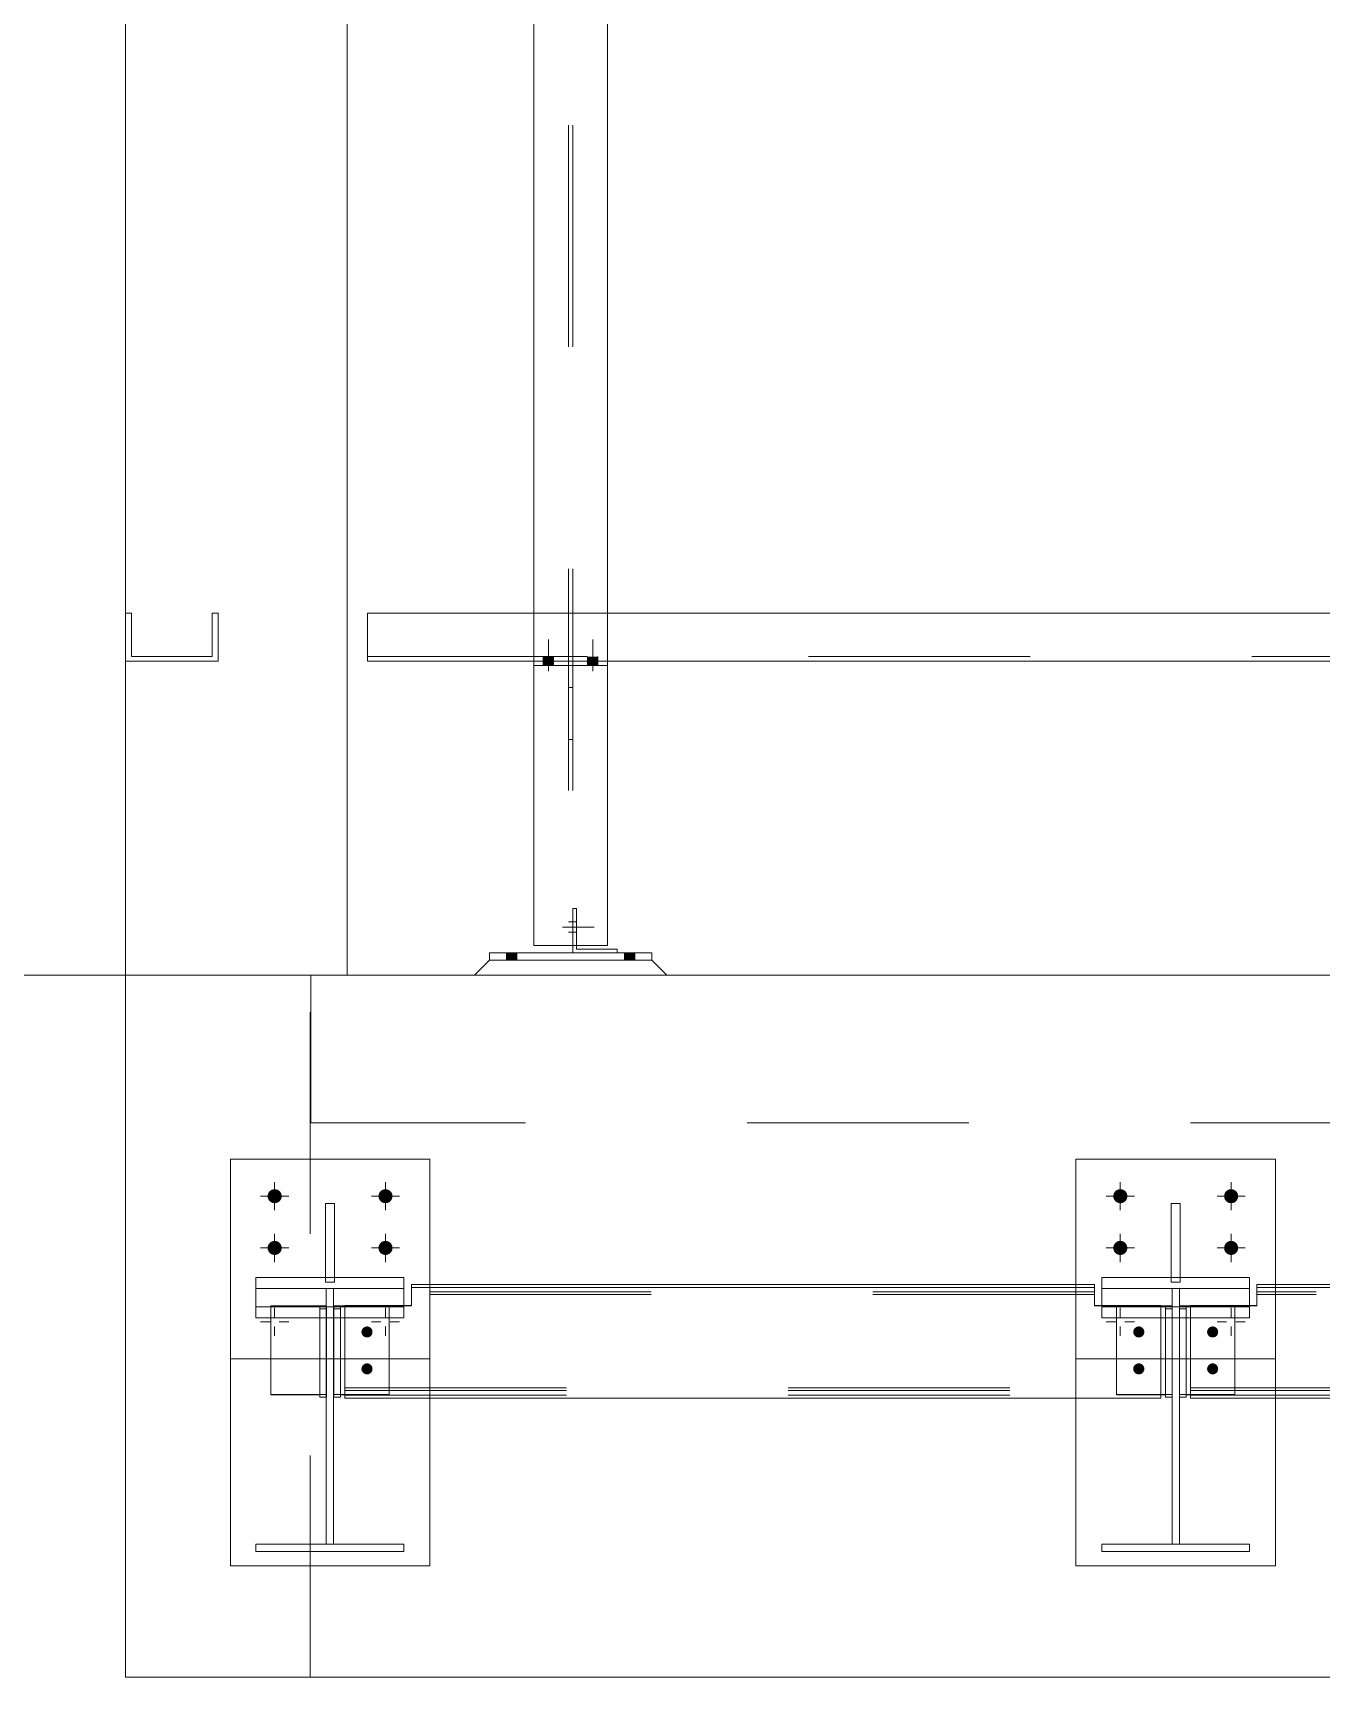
# Model space of a CAD drawing. Header units: millimetres. Extents: x 663313 to 1226001, y 1431724 to 1620898.
# Drawn here: x 663629.856 to 663631.6, y 1524720.101 to 1524722.326 of the extents above; entities that cross this region are included whole.
import ezdxf

# ---------------------------------------------------------------- set-up
doc = ezdxf.new("R2010")
doc.units = ezdxf.units.MM
for name, pattern in [('XKITLINE00', [0]), ('XKITLINE01', [4, 1, -1, 1, -1]), ('XKITLINE02', [4, 2, -2])]:
    doc.linetypes.add(name, pattern=pattern)
for name, color, linetype, lineweight in [('Bolt', 7, 'Continuous', 0), ('Part', 7, 'Continuous', 0), ('S-GRID', 7, 'Continuous', 9)]:
    doc.layers.add(name, color=color, linetype=linetype, lineweight=lineweight)

# ---------------------------------------------------------------- blocks, each defined once
blk = doc.blocks.new('*A32621717')
at = {"layer": 'S-GRID', "color": 7, "linetype": 'XKITLINE01', "lineweight": 0}
blk.add_line((493.773382, 52.596309), (596.741134, 52.596309), dxfattribs=at)
blk = doc.blocks.new('*A32631718')
at = {"layer": 'Part', "color": 7, "linetype": 'XKITLINE02', "lineweight": 0}
for p, q in [((506.930574, 52.596309), (506.930472, 52.596309)), ((506.930472, 52.596309), (581.201513, 52.596309)), ((506.930472, 51.262976), (506.930472, 52.596309)), ((580.868213, 51.262976), (506.930472, 51.262976))]:
    blk.add_line(p, q, dxfattribs=at)
blk = doc.blocks.new('*A32651720')
at = {"layer": 'Part', "color": 7, "linetype": 'XKITLINE00', "lineweight": 0}
for p, q in [((505.256896, 52.596309), (505.256852, 52.596309)), ((505.256896, 46.262976), (505.256896, 52.596309)), ((505.256896, 52.596309), (545.901541, 52.596309)), ((505.256852, 46.262976), (505.256896, 46.262976)), ((505.256896, 46.262976), (545.901541, 46.262976))]:
    blk.add_line(p, q, dxfattribs=at)
at = {"layer": 'Part', "color": 7, "linetype": 'XKITLINE02', "lineweight": 0}
for p, q in [((505.256852, 52.596309), (505.256852, 46.262976)), ((505.256852, 52.596309), (505.256896, 52.596309)), ((505.256852, 46.262976), (505.256896, 46.262976))]:
    blk.add_line(p, q, dxfattribs=at)
blk = doc.blocks.new('*A32681723')
at = {"layer": 'Part', "color": 7, "linetype": 'XKITLINE02', "lineweight": 0}
for p, q in [((514.701491, 49.768409), (514.701491, 48.787892)), ((514.768157, 49.768409), (514.701491, 49.768409)), ((514.701491, 49.768409), (514.701569, 49.504716)), ((514.768157, 47.462992), (514.768157, 49.768409)), ((514.768157, 49.768409), (514.768236, 49.504716)), ((514.701491, 47.462992), (514.701569, 47.462992)), ((514.701491, 47.462992), (514.701569, 47.462992)), ((514.768157, 47.462992), (514.768236, 47.462992))]:
    blk.add_line(p, q, dxfattribs=at)
at = {"layer": 'Part', "color": 7, "linetype": 'XKITLINE00', "lineweight": 0}
for p, q in [((514.701569, 47.462992), (514.701569, 49.504716)), ((514.701569, 49.504716), (514.768236, 49.504716)), ((514.768236, 49.504716), (514.768236, 47.462992)), ((514.701491, 48.787892), (514.701491, 47.462992)), ((514.701569, 47.462992), (514.768236, 47.462992))]:
    blk.add_line(p, q, dxfattribs=at)
blk = doc.blocks.new('*A32691724')
at = {"layer": 'Part', "color": 7, "linetype": 'XKITLINE02', "lineweight": 0}
for p, q in [((507.068157, 49.768409), (507.068157, 48.787892)), ((507.134824, 49.768409), (507.068157, 49.768409)), ((507.068157, 49.768409), (507.068236, 49.504723)), ((507.134824, 47.462992), (507.134824, 49.768409)), ((507.134824, 49.768409), (507.134903, 49.504723)), ((507.068157, 47.462992), (507.068236, 47.462992)), ((507.068157, 47.462992), (507.068236, 47.462992)), ((507.134824, 47.462992), (507.134903, 47.462992))]:
    blk.add_line(p, q, dxfattribs=at)
at = {"layer": 'Part', "color": 7, "linetype": 'XKITLINE00', "lineweight": 0}
for p, q in [((507.068236, 47.462992), (507.068236, 49.504723)), ((507.068236, 49.504723), (507.134903, 49.504723)), ((507.134903, 49.504723), (507.134903, 47.462992)), ((507.068157, 48.787892), (507.068157, 47.462992)), ((507.068236, 47.462992), (507.134903, 47.462992))]:
    blk.add_line(p, q, dxfattribs=at)
blk = doc.blocks.new('*A32701725')
at = {"layer": 'Part', "color": 7, "linetype": 'XKITLINE02', "lineweight": 0}
for p, q in [((506.92352, 52.596309), (505.256834, 52.596309)), ((505.256853, 52.596309), (505.256853, 46.262976)), ((506.92352, 46.262976), (506.92352, 52.596309)), ((505.256834, 46.262976), (506.92352, 46.262976))]:
    blk.add_line(p, q, dxfattribs=at)
blk = doc.blocks.new('*A32711726')
at = {"layer": 'Part', "color": 7, "linetype": 'XKITLINE02', "lineweight": 0}
for p, q in [((505.259329, 55.862976), (505.259345, 55.862976)), ((505.312679, 55.862976), (505.259345, 55.862976)), ((505.259345, 55.862976), (505.259345, 55.429643)), ((505.312662, 55.862976), (505.312679, 55.862976)), ((505.312679, 55.469643), (505.312679, 55.862976)), ((506.039329, 55.862976), (506.039345, 55.862976)), ((506.092679, 55.862976), (506.039345, 55.862976)), ((506.039345, 55.862976), (506.039345, 55.469643)), ((506.092662, 55.862976), (506.092679, 55.862976)), ((506.092679, 55.429643), (506.092679, 55.862976)), ((505.259329, 55.429643), (505.259345, 55.429643)), ((505.259345, 55.429643), (506.092679, 55.429643)), ((505.312662, 55.469643), (505.312679, 55.469643)), ((506.039345, 55.469643), (505.312679, 55.469643)), ((506.039329, 55.469643), (506.039345, 55.469643)), ((506.092662, 55.429643), (506.092679, 55.429643))]:
    blk.add_line(p, q, dxfattribs=at)
blk = doc.blocks.new('*A32741729')
at = {"layer": 'Part', "color": 7, "linetype": 'XKITLINE02', "lineweight": 0}
for p, q in [((507.441485, 55.862976), (507.441472, 55.862976)), ((507.441472, 55.862976), (507.441472, 55.429643)), ((507.441472, 55.469643), (507.441472, 55.862976)), ((507.441484, 55.469643), (507.441484, 55.862976)), ((525.421459, 55.429643), (525.421459, 55.862976)), ((525.421459, 55.862976), (525.42146, 55.862976)), ((525.42146, 55.862976), (525.42146, 55.469643)), ((525.421471, 55.469643), (525.421471, 55.862976)), ((525.421471, 55.469643), (507.441472, 55.469643)), ((507.441472, 55.429643), (507.441485, 55.429643)), ((525.42146, 55.469643), (525.421471, 55.469643))]:
    blk.add_line(p, q, dxfattribs=at)
at = {"layer": 'Part', "color": 7, "linetype": 'XKITLINE00', "lineweight": 0}
for p, q in [((507.441484, 55.862976), (525.421472, 55.862976)), ((507.441485, 55.862976), (507.441485, 55.429643)), ((525.421471, 55.862976), (525.421472, 55.862976)), ((525.421472, 55.862976), (525.421472, 55.429643)), ((507.441472, 55.429643), (525.421472, 55.429643)), ((525.421472, 55.429643), (525.421459, 55.429643))]:
    blk.add_line(p, q, dxfattribs=at)
blk = doc.blocks.new('*A32851740')
at = {"layer": 'Part', "color": 7, "linetype": 'XKITLINE00', "lineweight": 0}
for p, q in [((524.001509, 49.805657), (515.468176, 49.805657)), ((515.468176, 49.805657), (515.468184, 49.779489)), ((524.001517, 49.779489), (515.468184, 49.779489)), ((515.468184, 49.779489), (515.468184, 49.613051)), ((524.001517, 49.779489), (524.001509, 49.805657)), ((524.001517, 49.613051), (524.001517, 49.779489)), ((515.401566, 49.615319), (515.468183, 49.615319)), ((515.401567, 49.613051), (515.468184, 49.613051)), ((524.001516, 49.615319), (524.068233, 49.615319)), ((524.001517, 49.613051), (524.068234, 49.613051)), ((514.868183, 48.81092), (514.868183, 48.78086)), ((524.601541, 48.81092), (524.601541, 48.78086)), ((514.868183, 48.78086), (524.601541, 48.78086))]:
    blk.add_line(p, q, dxfattribs=at)
at = {"layer": 'Part', "color": 7, "linetype": 'XKITLINE02', "lineweight": 0}
for p, q in [((515.468176, 49.739082), (515.468176, 49.805657)), ((524.001509, 49.739082), (515.468176, 49.739082)), ((515.468183, 49.715182), (515.468176, 49.739082)), ((524.001516, 49.715182), (515.468183, 49.715182)), ((515.468183, 49.615319), (515.468183, 49.715182)), ((524.001509, 49.805657), (524.001509, 49.739082)), ((524.001509, 49.739082), (524.001516, 49.715182)), ((524.001516, 49.715182), (524.001516, 49.615319)), ((514.868182, 48.849703), (514.868183, 49.615319)), ((514.868183, 49.615319), (515.401566, 49.615319)), ((514.868184, 49.613051), (514.868183, 49.615319)), ((514.868184, 49.613051), (514.868183, 48.81092)), ((514.868184, 49.613051), (515.401567, 49.613051)), ((515.468184, 49.613051), (515.468183, 49.615319)), ((524.001517, 49.613051), (524.001516, 49.615319)), ((524.068233, 49.615319), (524.601541, 49.615319)), ((524.068234, 49.613051), (524.601541, 49.613051)), ((524.60154, 48.849703), (524.601541, 49.615319)), ((524.601541, 49.615319), (524.601541, 49.613051)), ((524.601541, 49.613051), (524.601541, 48.81092)), ((514.868182, 48.849703), (514.868175, 48.873603)), ((514.868175, 48.873603), (514.868175, 48.807028)), ((514.868175, 48.873603), (524.601533, 48.873603)), ((514.868175, 48.807028), (514.868183, 48.78086)), ((514.868175, 48.807028), (524.601533, 48.807028)), ((514.868182, 48.849703), (524.60154, 48.849703)), ((524.601533, 48.807028), (524.601533, 48.873603)), ((524.601533, 48.873603), (524.60154, 48.849703)), ((524.601533, 48.807028), (524.601541, 48.78086))]:
    blk.add_line(p, q, dxfattribs=at)
blk = doc.blocks.new('*A32881743')
at = {"layer": 'Part', "color": 7, "linetype": 'XKITLINE02', "lineweight": 0}
for p, q in [((514.201517, 49.612963), (514.201516, 48.81406)), ((514.701517, 49.612963), (514.201517, 49.612963)), ((514.201517, 49.612963), (514.201518, 49.609823)), ((514.201518, 49.609823), (514.641518, 49.609823)), ((514.201518, 49.609823), (514.201518, 49.504716)), ((514.641518, 49.609823), (514.641517, 48.81092)), ((514.641518, 49.609823), (514.641525, 49.586795)), ((514.641525, 49.586795), (514.701525, 49.586795)), ((514.641525, 49.586795), (514.641525, 49.504716)), ((514.701517, 49.612963), (514.701516, 48.81406)), ((514.701525, 49.586795), (514.701517, 49.612963)), ((514.701525, 49.586795), (514.701524, 48.787892)), ((514.201516, 48.81406), (514.701516, 48.81406)), ((514.201517, 48.81092), (514.201516, 48.81406)), ((514.641524, 48.787892), (514.641517, 48.81092)), ((514.701524, 48.787892), (514.701516, 48.81406))]:
    blk.add_line(p, q, dxfattribs=at)
at = {"layer": 'Part', "color": 7, "linetype": 'XKITLINE00', "lineweight": 0}
for p, q in [((514.201518, 49.504716), (514.201517, 48.81092)), ((514.641525, 49.504716), (514.641524, 48.787892)), ((514.641517, 48.81092), (514.201517, 48.81092)), ((514.701524, 48.787892), (514.641524, 48.787892))]:
    blk.add_line(p, q, dxfattribs=at)
blk = doc.blocks.new('*A32911746')
at = {"layer": 'Bolt'}
for points in [[(514.172, 50.608), (514.173, 50.614), (514.174, 50.62), (514.176, 50.626), (514.179, 50.632), (514.182, 50.637), (514.186, 50.642), (514.19, 50.647), (514.195, 50.651), (514.2, 50.654), (514.205, 50.658), (514.211, 50.66), (514.216, 50.662), (514.222, 50.664), (514.229, 50.665), (514.235, 50.665), (514.241, 50.665), (514.247, 50.664), (514.253, 50.662), (514.259, 50.66), (514.265, 50.658), (514.27, 50.654), (514.275, 50.651), (514.28, 50.647), (514.284, 50.642), (514.288, 50.637), (514.291, 50.632), (514.293, 50.626), (514.295, 50.62), (514.297, 50.614), (514.298, 50.608), (514.298, 50.602), (514.298, 50.596), (514.297, 50.589), (514.295, 50.583), (514.293, 50.578), (514.291, 50.572), (514.288, 50.567), (514.284, 50.562), (514.28, 50.557), (514.275, 50.553), (514.27, 50.549), (514.265, 50.546), (514.259, 50.543), (514.253, 50.541), (514.247, 50.54), (514.241, 50.539), (514.235, 50.538), (514.229, 50.539), (514.222, 50.54), (514.216, 50.541), (514.211, 50.543), (514.205, 50.546), (514.2, 50.549), (514.195, 50.553), (514.19, 50.557), (514.186, 50.562), (514.182, 50.567), (514.179, 50.572), (514.176, 50.578), (514.174, 50.583), (514.173, 50.589), (514.172, 50.596), (514.172, 50.602)], [(515.172, 50.608), (515.173, 50.614), (515.174, 50.62), (515.176, 50.626), (515.179, 50.632), (515.182, 50.637), (515.186, 50.642), (515.19, 50.647), (515.195, 50.651), (515.2, 50.654), (515.205, 50.658), (515.211, 50.66), (515.216, 50.662), (515.222, 50.664), (515.229, 50.665), (515.235, 50.665), (515.241, 50.665), (515.247, 50.664), (515.253, 50.662), (515.259, 50.66), (515.265, 50.658), (515.27, 50.654), (515.275, 50.651), (515.28, 50.647), (515.284, 50.642), (515.288, 50.637), (515.291, 50.632), (515.293, 50.626), (515.295, 50.62), (515.297, 50.614), (515.298, 50.608), (515.298, 50.602), (515.298, 50.596), (515.297, 50.589), (515.295, 50.583), (515.293, 50.578), (515.291, 50.572), (515.288, 50.567), (515.284, 50.562), (515.28, 50.557), (515.275, 50.553), (515.27, 50.549), (515.265, 50.546), (515.259, 50.543), (515.253, 50.541), (515.247, 50.54), (515.241, 50.539), (515.235, 50.538), (515.229, 50.539), (515.222, 50.54), (515.216, 50.541), (515.211, 50.543), (515.205, 50.546), (515.2, 50.549), (515.195, 50.553), (515.19, 50.557), (515.186, 50.562), (515.182, 50.567), (515.179, 50.572), (515.176, 50.578), (515.174, 50.583), (515.173, 50.589), (515.172, 50.596), (515.172, 50.602)], [(514.172, 50.141), (514.173, 50.147), (514.174, 50.153), (514.176, 50.159), (514.179, 50.165), (514.182, 50.17), (514.186, 50.175), (514.19, 50.18), (514.195, 50.184), (514.2, 50.188), (514.205, 50.191), (514.211, 50.194), (514.216, 50.196), (514.222, 50.197), (514.229, 50.198), (514.235, 50.198), (514.241, 50.198), (514.247, 50.197), (514.253, 50.196), (514.259, 50.194), (514.265, 50.191), (514.27, 50.188), (514.275, 50.184), (514.28, 50.18), (514.284, 50.175), (514.288, 50.17), (514.291, 50.165), (514.293, 50.159), (514.295, 50.153), (514.297, 50.147), (514.298, 50.141), (514.298, 50.135), (514.298, 50.129), (514.297, 50.123), (514.295, 50.117), (514.293, 50.111), (514.291, 50.105), (514.288, 50.1), (514.284, 50.095), (514.28, 50.09), (514.275, 50.086), (514.27, 50.082), (514.265, 50.079), (514.259, 50.077), (514.253, 50.074), (514.247, 50.073), (514.241, 50.072), (514.235, 50.072), (514.229, 50.072), (514.222, 50.073), (514.216, 50.074), (514.211, 50.077), (514.205, 50.079), (514.2, 50.082), (514.195, 50.086), (514.19, 50.09), (514.186, 50.095), (514.182, 50.1), (514.179, 50.105), (514.176, 50.111), (514.174, 50.117), (514.173, 50.123), (514.172, 50.129), (514.172, 50.135)], [(515.172, 50.141), (515.173, 50.147), (515.174, 50.153), (515.176, 50.159), (515.179, 50.165), (515.182, 50.17), (515.186, 50.175), (515.19, 50.18), (515.195, 50.184), (515.2, 50.188), (515.205, 50.191), (515.211, 50.194), (515.216, 50.196), (515.222, 50.197), (515.229, 50.198), (515.235, 50.198), (515.241, 50.198), (515.247, 50.197), (515.253, 50.196), (515.259, 50.194), (515.265, 50.191), (515.27, 50.188), (515.275, 50.184), (515.28, 50.18), (515.284, 50.175), (515.288, 50.17), (515.291, 50.165), (515.293, 50.159), (515.295, 50.153), (515.297, 50.147), (515.298, 50.141), (515.298, 50.135), (515.298, 50.129), (515.297, 50.123), (515.295, 50.117), (515.293, 50.111), (515.291, 50.105), (515.288, 50.1), (515.284, 50.095), (515.28, 50.09), (515.275, 50.086), (515.27, 50.082), (515.265, 50.079), (515.259, 50.077), (515.253, 50.074), (515.247, 50.073), (515.241, 50.072), (515.235, 50.072), (515.229, 50.072), (515.222, 50.073), (515.216, 50.074), (515.211, 50.077), (515.205, 50.079), (515.2, 50.082), (515.195, 50.086), (515.19, 50.09), (515.186, 50.095), (515.182, 50.1), (515.179, 50.105), (515.176, 50.111), (515.174, 50.117), (515.173, 50.123), (515.172, 50.129), (515.172, 50.135)]]:
    blk.add_hatch(color=7, dxfattribs=at).paths.add_polyline_path(points, flags=17)
at = {"layer": 'Bolt', "color": 7, "linetype": 'XKITLINE00', "lineweight": 0}
for p, q in [((514.108, 50.602), (514.362, 50.602)), ((514.235, 50.475), (514.235, 50.728)), ((515.108, 50.602), (515.362, 50.602)), ((515.235, 50.475), (515.235, 50.728)), ((514.235, 50.008), (514.235, 50.262)), ((515.235, 50.008), (515.235, 50.262)), ((514.108, 50.135), (514.362, 50.135)), ((515.108, 50.135), (515.362, 50.135)), ((514.235, 49.595), (514.235, 49.511)), ((515.235, 49.595), (515.235, 49.511)), ((514.108, 49.468), (514.193, 49.468)), ((514.235, 49.342), (514.235, 49.426)), ((514.362, 49.468), (514.277, 49.468)), ((515.108, 49.468), (515.193, 49.468)), ((515.235, 49.342), (515.235, 49.426)), ((515.362, 49.468), (515.277, 49.468))]:
    blk.add_line(p, q, dxfattribs=at)
blk = doc.blocks.new('*A32931748')
at = {"layer": 'Part', "color": 7, "linetype": 'XKITLINE02', "lineweight": 0}
for p, q in [((513.834828, 50.935087), (515.634828, 50.935087)), ((513.834828, 49.135087), (513.834828, 50.935087)), ((513.834828, 49.135087), (513.834828, 50.935087)), ((515.634828, 50.935087), (515.634828, 49.135087)), ((515.634828, 49.135087), (515.634828, 50.935087)), ((515.634828, 49.135087), (513.834828, 49.135087))]:
    blk.add_line(p, q, dxfattribs=at)
blk = doc.blocks.new('*A32941749')
at = {"layer": 'Part', "color": 7, "linetype": 'XKITLINE00', "lineweight": 0}
for p, q in [((514.774834, 50.535054), (514.694824, 50.535054)), ((514.694837, 49.825545), (514.694834, 50.535054)), ((514.774824, 50.535054), (514.774834, 50.535054)), ((514.774834, 50.535054), (514.774837, 49.825545)), ((514.774837, 49.825545), (514.694837, 49.825545))]:
    blk.add_line(p, q, dxfattribs=at)
at = {"layer": 'Part', "color": 7, "linetype": 'XKITLINE02', "lineweight": 0}
for p, q in [((514.694824, 50.535054), (514.694834, 50.535054)), ((514.694824, 50.535054), (514.694824, 49.868387)), ((514.774824, 49.868387), (514.774824, 50.535054)), ((514.774824, 49.868387), (514.694824, 49.868387)), ((514.694824, 49.868387), (514.694837, 49.825545)), ((514.774837, 49.825545), (514.774824, 49.868387))]:
    blk.add_line(p, q, dxfattribs=at)
blk = doc.blocks.new('*A32961751')
at = {"layer": 'Part', "color": 7, "linetype": 'XKITLINE00', "lineweight": 0}
for p, q in [((513.834848, 50.935087), (513.834851, 50.935087)), ((513.834851, 50.935087), (515.634851, 50.935087)), ((513.834851, 50.935087), (513.834851, 49.805657)), ((515.634851, 50.935087), (515.634851, 49.805657)), ((513.834851, 48.78086), (513.834851, 47.26842)), ((515.634851, 48.78086), (515.634851, 47.26842)), ((513.834851, 47.26842), (513.834848, 47.26842)), ((515.634851, 47.26842), (513.834851, 47.26842)), ((515.634848, 47.26842), (515.634851, 47.26842))]:
    blk.add_line(p, q, dxfattribs=at)
at = {"layer": 'Part', "color": 7, "linetype": 'XKITLINE02', "lineweight": 0}
for p, q in [((513.834848, 47.26842), (513.834848, 50.935087)), ((515.634848, 50.935087), (515.634848, 47.26842)), ((513.834851, 49.805657), (513.834851, 48.78086)), ((515.634851, 49.805657), (515.634851, 48.78086))]:
    blk.add_line(p, q, dxfattribs=at)
blk = doc.blocks.new('*A32971752')
at = {"layer": 'Part', "color": 7, "linetype": 'XKITLINE02', "lineweight": 0}
for p, q in [((514.768192, 48.81406), (514.768192, 49.612963)), ((515.268192, 49.612963), (514.768192, 49.612963)), ((514.7682, 49.586795), (514.768192, 49.612963)), ((514.768199, 48.787892), (514.7682, 49.586795)), ((514.7682, 49.586795), (514.8282, 49.586795)), ((514.828193, 48.81092), (514.828193, 49.609823)), ((514.828193, 49.609823), (515.268193, 49.609823)), ((514.828193, 49.609823), (514.8282, 49.586795)), ((514.8282, 49.586795), (514.8282, 49.504716)), ((515.268192, 48.81406), (515.268192, 49.612963)), ((515.268193, 49.609823), (515.268192, 49.612963)), ((515.268193, 49.609823), (515.268193, 49.504715)), ((514.768192, 48.81406), (515.268192, 48.81406)), ((514.768199, 48.787892), (514.768192, 48.81406)), ((514.828193, 48.81092), (514.828199, 48.787892)), ((515.268192, 48.81406), (515.268193, 48.81092))]:
    blk.add_line(p, q, dxfattribs=at)
at = {"layer": 'Part', "color": 7, "linetype": 'XKITLINE00', "lineweight": 0}
for p, q in [((514.8282, 49.504716), (514.828199, 48.787892)), ((515.268193, 49.504715), (515.268193, 48.81092)), ((515.268193, 48.81092), (514.828193, 48.81092)), ((514.828199, 48.787892), (514.768199, 48.787892))]:
    blk.add_line(p, q, dxfattribs=at)
blk = doc.blocks.new('*A32981753')
at = {"layer": 'Bolt'}
for points in [[(514.411, 49.426), (514.421, 49.423), (514.429, 49.418), (514.437, 49.412), (514.443, 49.405), (514.448, 49.396), (514.451, 49.387), (514.452, 49.377), (514.451, 49.367), (514.448, 49.358), (514.443, 49.349), (514.437, 49.342), (514.429, 49.335), (514.421, 49.331), (514.411, 49.328), (514.402, 49.327), (514.392, 49.328), (514.382, 49.331), (514.374, 49.335), (514.366, 49.342), (514.36, 49.349), (514.355, 49.358), (514.352, 49.367), (514.352, 49.377), (514.352, 49.387), (514.355, 49.396), (514.36, 49.405), (514.366, 49.412), (514.374, 49.418), (514.382, 49.423), (514.392, 49.426), (514.402, 49.427)], [(514.411, 49.093), (514.421, 49.09), (514.429, 49.085), (514.437, 49.079), (514.443, 49.072), (514.448, 49.063), (514.451, 49.054), (514.452, 49.044), (514.451, 49.034), (514.448, 49.025), (514.443, 49.016), (514.437, 49.009), (514.429, 49.002), (514.421, 48.998), (514.411, 48.995), (514.402, 48.994), (514.392, 48.995), (514.382, 48.998), (514.374, 49.002), (514.366, 49.009), (514.36, 49.016), (514.355, 49.025), (514.352, 49.034), (514.352, 49.044), (514.352, 49.054), (514.355, 49.063), (514.36, 49.072), (514.366, 49.079), (514.374, 49.085), (514.382, 49.09), (514.392, 49.093), (514.402, 49.094)]]:
    blk.add_hatch(color=7, dxfattribs=at).paths.add_polyline_path(points, flags=17)
at = {"layer": 'Bolt', "color": 7, "linetype": 'XKITLINE00', "lineweight": 0}
for p, q in [((514.402, 49.374), (514.402, 49.391)), ((514.402, 49.041), (514.402, 49.058))]:
    blk.add_line(p, q, dxfattribs=at)
blk = doc.blocks.new('*A33001755')
at = {"layer": 'Bolt'}
for points in [[(515.078, 49.426), (515.087, 49.423), (515.096, 49.418), (515.104, 49.412), (515.11, 49.405), (515.114, 49.396), (515.117, 49.387), (515.118, 49.377), (515.117, 49.367), (515.114, 49.358), (515.11, 49.349), (515.104, 49.342), (515.096, 49.335), (515.087, 49.331), (515.078, 49.328), (515.068, 49.327), (515.058, 49.328), (515.049, 49.331), (515.04, 49.335), (515.033, 49.342), (515.027, 49.349), (515.022, 49.358), (515.019, 49.367), (515.018, 49.377), (515.019, 49.387), (515.022, 49.396), (515.027, 49.405), (515.033, 49.412), (515.04, 49.418), (515.049, 49.423), (515.058, 49.426), (515.068, 49.427)], [(515.078, 49.093), (515.087, 49.09), (515.096, 49.085), (515.104, 49.079), (515.11, 49.072), (515.114, 49.063), (515.117, 49.054), (515.118, 49.044), (515.117, 49.034), (515.114, 49.025), (515.11, 49.016), (515.104, 49.009), (515.096, 49.002), (515.087, 48.998), (515.078, 48.995), (515.068, 48.994), (515.058, 48.995), (515.049, 48.998), (515.04, 49.002), (515.033, 49.009), (515.027, 49.016), (515.022, 49.025), (515.019, 49.034), (515.018, 49.044), (515.019, 49.054), (515.022, 49.063), (515.027, 49.072), (515.033, 49.079), (515.04, 49.085), (515.049, 49.09), (515.058, 49.093), (515.068, 49.094)]]:
    blk.add_hatch(color=7, dxfattribs=at).paths.add_polyline_path(points, flags=17)
at = {"layer": 'Bolt', "color": 7, "linetype": 'XKITLINE00', "lineweight": 0}
for p, q in [((515.068, 49.374), (515.068, 49.391)), ((515.068, 49.041), (515.068, 49.058))]:
    blk.add_line(p, q, dxfattribs=at)
blk = doc.blocks.new('*A33041759')
at = {"layer": 'Part', "color": 7, "linetype": 'XKITLINE02', "lineweight": 0}
for p, q in [((505.256841, 52.596309), (505.256841, 75.929643)), ((507.256841, 52.596309), (507.256841, 75.929643)), ((505.256841, 52.596309), (505.256872, 52.596309))]:
    blk.add_line(p, q, dxfattribs=at)
at = {"layer": 'Part', "color": 7, "linetype": 'XKITLINE00', "lineweight": 0}
for p, q in [((505.256872, 52.596309), (505.256872, 75.929643)), ((507.256872, 52.596309), (507.256872, 75.929643)), ((505.256872, 52.596309), (505.256841, 52.596309)), ((507.256872, 52.596309), (505.256872, 52.596309)), ((507.256841, 52.596309), (507.256872, 52.596309))]:
    blk.add_line(p, q, dxfattribs=at)
blk = doc.blocks.new('*A33051760')
at = {"layer": 'Part', "color": 7, "linetype": 'XKITLINE00', "lineweight": 0}
for p, q in [((507.144034, 50.535054), (507.064024, 50.535054)), ((507.064037, 49.825545), (507.064034, 50.535054)), ((507.144024, 50.535054), (507.144034, 50.535054)), ((507.144034, 50.535054), (507.144037, 49.825545)), ((507.144037, 49.825545), (507.064037, 49.825545))]:
    blk.add_line(p, q, dxfattribs=at)
at = {"layer": 'Part', "color": 7, "linetype": 'XKITLINE02', "lineweight": 0}
for p, q in [((507.064024, 50.535054), (507.064034, 50.535054)), ((507.064024, 50.535054), (507.064024, 49.868387)), ((507.144024, 49.868387), (507.144024, 50.535054)), ((507.144024, 49.868387), (507.064024, 49.868387)), ((507.064024, 49.868387), (507.064037, 49.825545)), ((507.144037, 49.825545), (507.144024, 49.868387))]:
    blk.add_line(p, q, dxfattribs=at)
blk = doc.blocks.new('*A33061761')
at = {"layer": 'Bolt'}
for points in [[(506.541, 50.608), (506.542, 50.614), (506.543, 50.62), (506.546, 50.626), (506.548, 50.632), (506.551, 50.637), (506.555, 50.642), (506.559, 50.647), (506.564, 50.651), (506.569, 50.654), (506.574, 50.658), (506.58, 50.66), (506.586, 50.662), (506.592, 50.664), (506.598, 50.665), (506.604, 50.665), (506.61, 50.665), (506.616, 50.664), (506.622, 50.662), (506.628, 50.66), (506.634, 50.658), (506.639, 50.654), (506.644, 50.651), (506.649, 50.647), (506.653, 50.642), (506.657, 50.637), (506.66, 50.632), (506.663, 50.626), (506.665, 50.62), (506.666, 50.614), (506.667, 50.608), (506.667, 50.602), (506.667, 50.596), (506.666, 50.589), (506.665, 50.583), (506.663, 50.578), (506.66, 50.572), (506.657, 50.567), (506.653, 50.562), (506.649, 50.557), (506.644, 50.553), (506.639, 50.549), (506.634, 50.546), (506.628, 50.543), (506.622, 50.541), (506.616, 50.54), (506.61, 50.539), (506.604, 50.538), (506.598, 50.539), (506.592, 50.54), (506.586, 50.541), (506.58, 50.543), (506.574, 50.546), (506.569, 50.549), (506.564, 50.553), (506.559, 50.557), (506.555, 50.562), (506.551, 50.567), (506.548, 50.572), (506.546, 50.578), (506.543, 50.583), (506.542, 50.589), (506.541, 50.596), (506.541, 50.602)], [(507.541, 50.608), (507.542, 50.614), (507.543, 50.62), (507.546, 50.626), (507.548, 50.632), (507.551, 50.637), (507.555, 50.642), (507.559, 50.647), (507.564, 50.651), (507.569, 50.654), (507.574, 50.658), (507.58, 50.66), (507.586, 50.662), (507.592, 50.664), (507.598, 50.665), (507.604, 50.665), (507.61, 50.665), (507.616, 50.664), (507.622, 50.662), (507.628, 50.66), (507.634, 50.658), (507.639, 50.654), (507.644, 50.651), (507.649, 50.647), (507.653, 50.642), (507.657, 50.637), (507.66, 50.632), (507.663, 50.626), (507.665, 50.62), (507.666, 50.614), (507.667, 50.608), (507.667, 50.602), (507.667, 50.596), (507.666, 50.589), (507.665, 50.583), (507.663, 50.578), (507.66, 50.572), (507.657, 50.567), (507.653, 50.562), (507.649, 50.557), (507.644, 50.553), (507.639, 50.549), (507.634, 50.546), (507.628, 50.543), (507.622, 50.541), (507.616, 50.54), (507.61, 50.539), (507.604, 50.538), (507.598, 50.539), (507.592, 50.54), (507.586, 50.541), (507.58, 50.543), (507.574, 50.546), (507.569, 50.549), (507.564, 50.553), (507.559, 50.557), (507.555, 50.562), (507.551, 50.567), (507.548, 50.572), (507.546, 50.578), (507.543, 50.583), (507.542, 50.589), (507.541, 50.596), (507.541, 50.602)], [(506.541, 50.141), (506.542, 50.147), (506.543, 50.153), (506.546, 50.159), (506.548, 50.165), (506.551, 50.17), (506.555, 50.175), (506.559, 50.18), (506.564, 50.184), (506.569, 50.188), (506.574, 50.191), (506.58, 50.194), (506.586, 50.196), (506.592, 50.197), (506.598, 50.198), (506.604, 50.198), (506.61, 50.198), (506.616, 50.197), (506.622, 50.196), (506.628, 50.194), (506.634, 50.191), (506.639, 50.188), (506.644, 50.184), (506.649, 50.18), (506.653, 50.175), (506.657, 50.17), (506.66, 50.165), (506.663, 50.159), (506.665, 50.153), (506.666, 50.147), (506.667, 50.141), (506.667, 50.135), (506.667, 50.129), (506.666, 50.123), (506.665, 50.117), (506.663, 50.111), (506.66, 50.105), (506.657, 50.1), (506.653, 50.095), (506.649, 50.09), (506.644, 50.086), (506.639, 50.082), (506.634, 50.079), (506.628, 50.077), (506.622, 50.074), (506.616, 50.073), (506.61, 50.072), (506.604, 50.072), (506.598, 50.072), (506.592, 50.073), (506.586, 50.074), (506.58, 50.077), (506.574, 50.079), (506.569, 50.082), (506.564, 50.086), (506.559, 50.09), (506.555, 50.095), (506.551, 50.1), (506.548, 50.105), (506.546, 50.111), (506.543, 50.117), (506.542, 50.123), (506.541, 50.129), (506.541, 50.135)], [(507.541, 50.141), (507.542, 50.147), (507.543, 50.153), (507.546, 50.159), (507.548, 50.165), (507.551, 50.17), (507.555, 50.175), (507.559, 50.18), (507.564, 50.184), (507.569, 50.188), (507.574, 50.191), (507.58, 50.194), (507.586, 50.196), (507.592, 50.197), (507.598, 50.198), (507.604, 50.198), (507.61, 50.198), (507.616, 50.197), (507.622, 50.196), (507.628, 50.194), (507.634, 50.191), (507.639, 50.188), (507.644, 50.184), (507.649, 50.18), (507.653, 50.175), (507.657, 50.17), (507.66, 50.165), (507.663, 50.159), (507.665, 50.153), (507.666, 50.147), (507.667, 50.141), (507.667, 50.135), (507.667, 50.129), (507.666, 50.123), (507.665, 50.117), (507.663, 50.111), (507.66, 50.105), (507.657, 50.1), (507.653, 50.095), (507.649, 50.09), (507.644, 50.086), (507.639, 50.082), (507.634, 50.079), (507.628, 50.077), (507.622, 50.074), (507.616, 50.073), (507.61, 50.072), (507.604, 50.072), (507.598, 50.072), (507.592, 50.073), (507.586, 50.074), (507.58, 50.077), (507.574, 50.079), (507.569, 50.082), (507.564, 50.086), (507.559, 50.09), (507.555, 50.095), (507.551, 50.1), (507.548, 50.105), (507.546, 50.111), (507.543, 50.117), (507.542, 50.123), (507.541, 50.129), (507.541, 50.135)]]:
    blk.add_hatch(color=7, dxfattribs=at).paths.add_polyline_path(points, flags=17)
at = {"layer": 'Bolt', "color": 7, "linetype": 'XKITLINE00', "lineweight": 0}
for p, q in [((506.477, 50.602), (506.731, 50.602)), ((506.604, 50.475), (506.604, 50.728)), ((507.477, 50.602), (507.731, 50.602)), ((507.604, 50.475), (507.604, 50.728)), ((506.604, 50.008), (506.604, 50.262)), ((507.604, 50.008), (507.604, 50.262)), ((506.477, 50.135), (506.731, 50.135)), ((507.477, 50.135), (507.731, 50.135)), ((506.604, 49.595), (506.604, 49.511)), ((507.604, 49.595), (507.604, 49.511)), ((506.477, 49.468), (506.562, 49.468)), ((506.604, 49.342), (506.604, 49.426)), ((506.731, 49.468), (506.646, 49.468)), ((507.477, 49.468), (507.562, 49.468)), ((507.604, 49.342), (507.604, 49.426)), ((507.731, 49.468), (507.646, 49.468))]:
    blk.add_line(p, q, dxfattribs=at)
blk = doc.blocks.new('*A33071762')
at = {"layer": 'Part', "color": 7, "linetype": 'XKITLINE00', "lineweight": 0}
for p, q in [((514.001509, 49.805657), (507.837376, 49.805657)), ((507.837376, 49.805657), (507.837384, 49.779489)), ((514.001517, 49.779489), (507.837384, 49.779489)), ((507.837384, 49.779489), (507.837384, 49.613051)), ((514.001517, 49.779489), (514.001509, 49.805657)), ((514.001517, 49.613051), (514.001517, 49.779489)), ((507.768242, 49.615319), (507.837383, 49.615319)), ((507.768242, 49.613051), (507.837384, 49.613051)), ((514.001516, 49.615319), (514.068233, 49.615319)), ((514.001517, 49.613051), (514.068234, 49.613051)), ((507.237383, 48.81092), (507.237383, 48.78086)), ((514.601541, 48.81092), (514.601541, 48.78086)), ((507.237383, 48.78086), (514.601541, 48.78086))]:
    blk.add_line(p, q, dxfattribs=at)
at = {"layer": 'Part', "color": 7, "linetype": 'XKITLINE02', "lineweight": 0}
for p, q in [((507.837376, 49.739082), (507.837376, 49.805657)), ((514.001509, 49.739082), (507.837376, 49.739082)), ((507.837383, 49.715182), (507.837376, 49.739082)), ((514.001516, 49.715182), (507.837383, 49.715182)), ((507.837383, 49.615319), (507.837383, 49.715182)), ((514.001509, 49.805657), (514.001509, 49.739082)), ((514.001509, 49.739082), (514.001516, 49.715182)), ((514.001516, 49.715182), (514.001516, 49.615319)), ((507.237382, 48.849703), (507.237383, 49.615319)), ((507.237383, 49.615319), (507.768242, 49.615319)), ((507.237384, 49.613051), (507.237383, 49.615319)), ((507.237384, 49.613051), (507.237383, 48.81092)), ((507.237384, 49.613051), (507.768242, 49.613051)), ((507.837384, 49.613051), (507.837383, 49.615319)), ((514.001517, 49.613051), (514.001516, 49.615319)), ((514.068233, 49.615319), (514.601541, 49.615319)), ((514.068234, 49.613051), (514.601541, 49.613051)), ((514.60154, 48.849703), (514.601541, 49.615319)), ((514.601541, 49.615319), (514.601541, 49.613051)), ((514.601541, 49.613051), (514.601541, 48.81092)), ((507.237382, 48.849703), (507.237375, 48.873603)), ((507.237375, 48.873603), (507.237375, 48.807028)), ((507.237375, 48.873603), (514.601533, 48.873603)), ((507.237375, 48.807028), (507.237383, 48.78086)), ((507.237375, 48.807028), (514.601533, 48.807028)), ((507.237382, 48.849703), (514.60154, 48.849703)), ((514.601533, 48.807028), (514.601533, 48.873603)), ((514.601533, 48.873603), (514.60154, 48.849703)), ((514.601533, 48.807028), (514.601541, 48.78086))]:
    blk.add_line(p, q, dxfattribs=at)
blk = doc.blocks.new('*A33081763')
at = {"layer": 'Part', "color": 7, "linetype": 'XKITLINE02', "lineweight": 0}
for p, q in [((506.570717, 49.612963), (506.570716, 48.81406)), ((507.070717, 49.612963), (506.570717, 49.612963)), ((506.570717, 49.612963), (506.570718, 49.609823)), ((506.570718, 49.609823), (507.010718, 49.609823)), ((506.570718, 49.609823), (506.570718, 49.504722)), ((507.010718, 49.609823), (507.010717, 48.81092)), ((507.010718, 49.609823), (507.010725, 49.586795)), ((507.010725, 49.586795), (507.070725, 49.586795)), ((507.010725, 49.586795), (507.010725, 49.504722)), ((507.070717, 49.612963), (507.070716, 48.81406)), ((507.070725, 49.586795), (507.070717, 49.612963)), ((507.070724, 48.787892), (507.070725, 49.586795)), ((506.570716, 48.81406), (507.070716, 48.81406)), ((506.570717, 48.81092), (506.570716, 48.81406)), ((507.010724, 48.787892), (507.010717, 48.81092)), ((507.070724, 48.787892), (507.070716, 48.81406)), ((507.068236, 48.787892), (507.070724, 48.787892))]:
    blk.add_line(p, q, dxfattribs=at)
at = {"layer": 'Part', "color": 7, "linetype": 'XKITLINE00', "lineweight": 0}
for p, q in [((506.570718, 49.504722), (506.570717, 48.81092)), ((507.010725, 49.504722), (507.010724, 48.787892)), ((507.010717, 48.81092), (506.570717, 48.81092)), ((507.010724, 48.787892), (507.068236, 48.787892))]:
    blk.add_line(p, q, dxfattribs=at)
blk = doc.blocks.new('*A33091764')
at = {"layer": 'Part', "color": 7, "linetype": 'XKITLINE00', "lineweight": 0}
for p, q in [((506.204048, 50.935087), (506.204051, 50.935087)), ((506.204051, 50.935087), (508.004051, 50.935087)), ((506.204051, 47.26842), (506.204051, 50.935087)), ((508.004051, 50.935087), (508.004051, 49.805657)), ((508.004051, 48.78086), (508.004051, 47.26842)), ((506.204051, 47.26842), (506.204048, 47.26842)), ((508.004051, 47.26842), (506.204051, 47.26842)), ((508.004048, 47.26842), (508.004051, 47.26842))]:
    blk.add_line(p, q, dxfattribs=at)
at = {"layer": 'Part', "color": 7, "linetype": 'XKITLINE02', "lineweight": 0}
for p, q in [((506.204048, 47.26842), (506.204048, 50.935087)), ((508.004048, 50.935087), (508.004048, 47.26842)), ((508.004051, 49.805657), (508.004051, 48.78086))]:
    blk.add_line(p, q, dxfattribs=at)
blk = doc.blocks.new('*A33101765')
at = {"layer": 'Part', "color": 7, "linetype": 'XKITLINE02', "lineweight": 0}
for p, q in [((507.137392, 48.81406), (507.137392, 49.612963)), ((507.637392, 49.612963), (507.137392, 49.612963)), ((507.1374, 49.586795), (507.137392, 49.612963)), ((507.1374, 49.586795), (507.1374, 49.504722)), ((507.1974, 49.586795), (507.1374, 49.586795)), ((507.197393, 48.81092), (507.197393, 49.609823)), ((507.197393, 49.609823), (507.637393, 49.609823)), ((507.197393, 49.609823), (507.1974, 49.586795)), ((507.1974, 49.586795), (507.1974, 49.504722)), ((507.637392, 48.81406), (507.637392, 49.612963)), ((507.637393, 49.609823), (507.637392, 49.612963)), ((507.637393, 49.609823), (507.637393, 49.504721)), ((507.137392, 48.81406), (507.637392, 48.81406)), ((507.137399, 48.787892), (507.137392, 48.81406)), ((507.197393, 48.81092), (507.197399, 48.787892)), ((507.637392, 48.81406), (507.637393, 48.81092))]:
    blk.add_line(p, q, dxfattribs=at)
at = {"layer": 'Part', "color": 7, "linetype": 'XKITLINE00', "lineweight": 0}
for p, q in [((507.1374, 49.504722), (507.137399, 48.787892)), ((507.1974, 49.504722), (507.197399, 48.787892)), ((507.637393, 49.504721), (507.637393, 48.81092)), ((507.637393, 48.81092), (507.197393, 48.81092)), ((507.197399, 48.787892), (507.137399, 48.787892))]:
    blk.add_line(p, q, dxfattribs=at)
blk = doc.blocks.new('*A33111766')
at = {"layer": 'Part', "color": 7, "linetype": 'XKITLINE02', "lineweight": 0}
for p, q in [((506.204028, 50.935087), (508.004028, 50.935087)), ((506.204028, 49.135087), (506.204028, 50.935087)), ((506.204028, 49.135087), (506.204028, 50.935087)), ((508.004028, 50.935087), (508.004028, 49.135087)), ((508.004028, 49.135087), (508.004028, 50.935087)), ((508.004028, 49.135087), (506.204028, 49.135087))]:
    blk.add_line(p, q, dxfattribs=at)
blk = doc.blocks.new('*A33121767')
at = {"layer": 'Bolt'}
for points in [[(507.447, 49.426), (507.457, 49.423), (507.465, 49.418), (507.473, 49.412), (507.479, 49.405), (507.484, 49.396), (507.486, 49.387), (507.487, 49.377), (507.486, 49.367), (507.484, 49.358), (507.479, 49.349), (507.473, 49.342), (507.465, 49.335), (507.457, 49.331), (507.447, 49.328), (507.437, 49.327), (507.428, 49.328), (507.418, 49.331), (507.41, 49.335), (507.402, 49.342), (507.396, 49.349), (507.391, 49.358), (507.388, 49.367), (507.387, 49.377), (507.388, 49.387), (507.391, 49.396), (507.396, 49.405), (507.402, 49.412), (507.41, 49.418), (507.418, 49.423), (507.428, 49.426), (507.437, 49.427)], [(507.447, 49.093), (507.457, 49.09), (507.465, 49.085), (507.473, 49.079), (507.479, 49.072), (507.484, 49.063), (507.486, 49.054), (507.487, 49.044), (507.486, 49.034), (507.484, 49.025), (507.479, 49.016), (507.473, 49.009), (507.465, 49.002), (507.457, 48.998), (507.447, 48.995), (507.437, 48.994), (507.428, 48.995), (507.418, 48.998), (507.41, 49.002), (507.402, 49.009), (507.396, 49.016), (507.391, 49.025), (507.388, 49.034), (507.387, 49.044), (507.388, 49.054), (507.391, 49.063), (507.396, 49.072), (507.402, 49.079), (507.41, 49.085), (507.418, 49.09), (507.428, 49.093), (507.437, 49.094)]]:
    blk.add_hatch(color=7, dxfattribs=at).paths.add_polyline_path(points, flags=17)
at = {"layer": 'Bolt', "color": 7, "linetype": 'XKITLINE00', "lineweight": 0}
for p, q in [((507.437, 49.374), (507.437, 49.391)), ((507.437, 49.041), (507.437, 49.058))]:
    blk.add_line(p, q, dxfattribs=at)
blk = doc.blocks.new('*A33131768')
at = {"layer": 'Part', "color": 7, "linetype": 'XKITLINE02', "lineweight": 0}
for p, q in [((508.941461, 64.262998), (508.941472, 64.262998)), ((508.941461, 52.862976), (508.941461, 64.262998)), ((508.941462, 64.262998), (508.941462, 52.862976)), ((508.941471, 64.262998), (508.941471, 52.862976)), ((509.254795, 64.262998), (509.254795, 52.862976)), ((509.254804, 64.262998), (509.254804, 52.862976)), ((509.294795, 64.262998), (509.294795, 52.862976)), ((509.294804, 64.262998), (509.294804, 52.862976)), ((509.608128, 52.862976), (509.608128, 64.262998)), ((509.608129, 64.262998), (509.608129, 52.862976)), ((509.608137, 52.862976), (509.608137, 64.262998)), ((508.941472, 55.862976), (508.941472, 55.389643)), ((509.608138, 55.862976), (509.608138, 55.389643)), ((508.941461, 52.862976), (508.941472, 52.862976))]:
    blk.add_line(p, q, dxfattribs=at)
at = {"layer": 'Part', "color": 7, "linetype": 'XKITLINE00', "lineweight": 0}
for p, q in [((508.941472, 64.262998), (508.941471, 64.262998)), ((509.608138, 64.262998), (508.941472, 64.262998)), ((508.941472, 64.262998), (508.941472, 55.862976)), ((509.608137, 64.262998), (509.608138, 64.262998)), ((509.608138, 64.262998), (509.608138, 55.862976)), ((508.941472, 55.389643), (508.941472, 52.862976)), ((509.608138, 55.389643), (509.608138, 52.862976)), ((508.941471, 52.862976), (508.941472, 52.862976)), ((508.941472, 52.862976), (509.608138, 52.862976)), ((509.608138, 52.862976), (509.608137, 52.862976))]:
    blk.add_line(p, q, dxfattribs=at)
blk = doc.blocks.new('*A33281783')
at = {"layer": 'Part', "color": 7, "linetype": 'XKITLINE00', "lineweight": 0}
for p, q in [((508.541461, 52.796309), (508.541472, 52.796309)), ((508.541461, 52.729643), (508.541472, 52.729643)), ((508.541472, 52.796309), (510.008139, 52.796309)), ((508.541472, 52.729643), (508.541472, 52.796309)), ((508.541472, 52.729643), (510.008139, 52.729643)), ((510.008139, 52.729643), (510.008139, 52.796309))]:
    blk.add_line(p, q, dxfattribs=at)
at = {"layer": 'Part', "color": 7, "linetype": 'XKITLINE02', "lineweight": 0}
for p, q in [((508.541461, 52.796309), (508.541461, 52.729643)), ((510.008127, 52.729643), (510.008127, 52.796309))]:
    blk.add_line(p, q, dxfattribs=at)
blk = doc.blocks.new('*A33291784')
at = {"layer": 'Part', "color": 7, "linetype": 'XKITLINE02', "lineweight": 0}
for p, q in [((509.294797, 52.796309), (509.294797, 53.196309)), ((509.294797, 53.196309), (509.328136, 53.196309)), ((509.294803, 53.196309), (509.294803, 52.862976)), ((509.32813, 53.196309), (509.32813, 52.829643)), ((509.328136, 53.196309), (509.328136, 52.862976)), ((509.694797, 52.796309), (509.694797, 52.829643)), ((509.294797, 52.796309), (509.694803, 52.796309))]:
    blk.add_line(p, q, dxfattribs=at)
at = {"layer": 'Part', "color": 7, "linetype": 'XKITLINE00', "lineweight": 0}
for p, q in [((509.294803, 52.862976), (509.294803, 52.796309)), ((509.32813, 52.829643), (509.328136, 52.829643)), ((509.328136, 52.862976), (509.328136, 52.829643)), ((509.328136, 52.829643), (509.694803, 52.829643)), ((509.694803, 52.829643), (509.694803, 52.796309))]:
    blk.add_line(p, q, dxfattribs=at)
blk = doc.blocks.new('*A33301785')
at = {"layer": 'Part', "color": 7, "linetype": 'XKITLINE02', "lineweight": 0}
for p, q in [((508.408125, 52.596309), (508.541461, 52.729643)), ((510.141458, 52.596309), (510.008127, 52.729643)), ((508.408141, 52.596309), (508.408125, 52.596309)), ((508.408125, 52.596309), (510.141474, 52.596309))]:
    blk.add_line(p, q, dxfattribs=at)
at = {"layer": 'Part', "color": 7, "linetype": 'XKITLINE00', "lineweight": 0}
for p, q in [((508.408141, 52.596309), (508.541472, 52.729643)), ((508.541461, 52.729643), (508.541472, 52.729643)), ((508.541472, 52.729643), (510.008139, 52.729643)), ((510.008127, 52.729643), (510.008139, 52.729643)), ((510.008139, 52.729643), (510.141474, 52.596309))]:
    blk.add_line(p, q, dxfattribs=at)
blk = doc.blocks.new('*A33311786')
at = {"layer": 'Bolt', "color": 7, "linetype": 'XKITLINE02', "lineweight": 0}
for p, q in [((509.202, 53.029643), (509.488133, 53.029643)), ((509.254799, 52.982976), (509.294799, 52.982976)), ((509.2548, 53.076309), (509.2948, 53.076309)), ((509.294798, 52.982976), (509.328131, 52.982976)), ((509.294802, 53.076309), (509.328135, 53.076309))]:
    blk.add_line(p, q, dxfattribs=at)
blk = doc.blocks.new('*A33321787')
at = {"layer": 'Bolt'}
for points in [[(508.695, 52.73), (508.695, 52.796), (508.788, 52.796), (508.788, 52.73)], [(509.761, 52.73), (509.761, 52.796), (509.855, 52.796), (509.855, 52.73)]]:
    blk.add_hatch(color=7, dxfattribs=at).paths.add_polyline_path(points, flags=17)
at = {"layer": 'Bolt', "color": 7, "linetype": 'XKITLINE00', "lineweight": 0}
for p, q in [((508.695, 52.73), (508.695, 52.796)), ((508.741, 52.73), (508.741, 52.796)), ((508.788, 52.73), (508.788, 52.796)), ((509.761, 52.73), (509.761, 52.796)), ((509.808, 52.73), (509.808, 52.796)), ((509.855, 52.73), (509.855, 52.796))]:
    blk.add_line(p, q, dxfattribs=at)
blk = doc.blocks.new('*A33381793')
at = {"layer": 'Part', "color": 7, "linetype": 'XKITLINE02', "lineweight": 0}
for p, q in [((509.608151, 55.429643), (508.941472, 55.429643)), ((508.941472, 55.429643), (508.941472, 55.389643)), ((509.608138, 55.429643), (509.608151, 55.429643)), ((509.608138, 55.429643), (509.608138, 55.389643))]:
    blk.add_line(p, q, dxfattribs=at)
at = {"layer": 'Part', "color": 7, "linetype": 'XKITLINE00', "lineweight": 0}
for p, q in [((508.941472, 55.389643), (508.941484, 55.389643)), ((508.941484, 55.389643), (508.941484, 55.429643)), ((509.608151, 55.389643), (508.941484, 55.389643)), ((509.608138, 55.389643), (509.608151, 55.389643)), ((509.608151, 55.389643), (509.608151, 55.429643))]:
    blk.add_line(p, q, dxfattribs=at)
blk = doc.blocks.new('*A33391794')
at = {"layer": 'Part', "color": 7, "linetype": 'XKITLINE00', "lineweight": 0}
for p, q in [((509.254817, 55.389643), (509.254805, 55.389643)), ((509.254817, 55.189643), (509.254817, 55.389643)), ((509.254817, 55.389643), (509.294817, 55.389643)), ((509.294817, 55.189643), (509.294817, 55.389643)), ((509.254808, 54.722976), (509.254817, 55.189643)), ((509.254817, 55.189643), (509.294817, 55.189643)), ((509.294817, 55.189643), (509.294808, 54.722976)), ((509.254805, 54.722976), (509.254808, 54.722976)), ((509.254808, 54.722976), (509.294808, 54.722976))]:
    blk.add_line(p, q, dxfattribs=at)
at = {"layer": 'Part', "color": 7, "linetype": 'XKITLINE02', "lineweight": 0}
for p, q in [((509.254805, 55.389643), (509.254805, 54.722976)), ((509.254817, 55.389643), (509.254805, 55.389643)), ((509.294805, 54.722976), (509.294805, 55.389643)), ((509.254805, 54.722976), (509.254808, 54.722976))]:
    blk.add_line(p, q, dxfattribs=at)
blk = doc.blocks.new('*A33401795')
at = {"layer": 'Bolt'}
for points in [[(509.028, 55.43), (509.028, 55.47), (509.121, 55.47), (509.121, 55.43)], [(509.028, 55.39), (509.028, 55.43), (509.121, 55.43), (509.121, 55.39)], [(509.428, 55.43), (509.428, 55.47), (509.521, 55.47), (509.521, 55.43)], [(509.428, 55.39), (509.428, 55.43), (509.521, 55.43), (509.521, 55.39)]]:
    blk.add_hatch(color=7, dxfattribs=at).paths.add_polyline_path(points, flags=17)
at = {"layer": 'Bolt', "color": 7, "linetype": 'XKITLINE00', "lineweight": 0}
for p, q in [((509.075, 55.337), (509.075, 55.623)), ((509.475, 55.337), (509.475, 55.623)), ((509.028, 55.43), (509.028, 55.47)), ((509.028, 55.39), (509.028, 55.43)), ((509.121, 55.43), (509.121, 55.47)), ((509.121, 55.39), (509.121, 55.43)), ((509.428, 55.43), (509.428, 55.47)), ((509.428, 55.39), (509.428, 55.43)), ((509.521, 55.43), (509.521, 55.47)), ((509.521, 55.39), (509.521, 55.43))]:
    blk.add_line(p, q, dxfattribs=at)
blk = doc.blocks.new('*A33461801')
at = {"layer": 'Part', "color": 7, "linetype": 'XKITLINE00', "lineweight": 0}
for p, q in [((514.068157, 49.868547), (514.694837, 49.868547)), ((514.068157, 49.868547), (514.068236, 49.604853)), ((514.774837, 49.868547), (515.401491, 49.868547)), ((515.401491, 49.868547), (515.401569, 49.604852)), ((514.068236, 49.504716), (514.068236, 49.604853)), ((514.068236, 49.604853), (515.401569, 49.604852)), ((515.401569, 49.604852), (515.401569, 49.504715)), ((515.401569, 49.504715), (514.068236, 49.504716))]:
    blk.add_line(p, q, dxfattribs=at)
at = {"layer": 'Part', "color": 7, "linetype": 'XKITLINE02', "lineweight": 0}
for p, q in [((514.068157, 49.768409), (514.068157, 49.868547)), ((514.694837, 49.868547), (514.774837, 49.868547)), ((515.401491, 49.868547), (515.401491, 49.768409)), ((514.068157, 49.768409), (514.068236, 49.504716)), ((515.401491, 49.768409), (514.068157, 49.768409)), ((515.401491, 49.768409), (515.401569, 49.504715))]:
    blk.add_line(p, q, dxfattribs=at)
blk = doc.blocks.new('*A33471802')
at = {"layer": 'Part', "color": 7, "linetype": 'XKITLINE00', "lineweight": 0}
for p, q in [((506.434832, 49.868547), (507.064037, 49.868547)), ((506.434832, 49.868547), (506.434911, 49.60486)), ((507.144037, 49.868547), (507.768166, 49.868547)), ((507.768166, 49.868547), (507.768245, 49.604859)), ((506.434911, 49.504722), (506.434911, 49.60486)), ((506.434911, 49.60486), (507.768245, 49.604859)), ((507.768245, 49.604859), (507.768245, 49.504721)), ((507.768245, 49.504721), (506.434911, 49.504722))]:
    blk.add_line(p, q, dxfattribs=at)
at = {"layer": 'Part', "color": 7, "linetype": 'XKITLINE02', "lineweight": 0}
for p, q in [((506.434832, 49.768409), (506.434832, 49.868547)), ((507.064037, 49.868547), (507.144037, 49.868547)), ((507.768166, 49.868547), (507.768166, 49.768409)), ((506.434832, 49.768409), (506.434911, 49.504722)), ((507.768166, 49.768409), (506.434832, 49.768409)), ((507.768166, 49.768409), (507.768245, 49.504721))]:
    blk.add_line(p, q, dxfattribs=at)
blk = doc.blocks.new('*A33491804')
at = {"layer": 'Part', "color": 7, "linetype": 'XKITLINE00', "lineweight": 0}
for p, q in [((506.434832, 47.396325), (506.434832, 47.462991)), ((506.434911, 47.396325), (506.434911, 47.462991)), ((506.434911, 47.462991), (507.768245, 47.462991)), ((506.434911, 47.396325), (507.768245, 47.396325)), ((507.768245, 47.462991), (507.768245, 47.396325))]:
    blk.add_line(p, q, dxfattribs=at)
at = {"layer": 'Part', "color": 7, "linetype": 'XKITLINE02', "lineweight": 0}
for p, q in [((506.434832, 47.462991), (506.434911, 47.462991)), ((506.434832, 47.396325), (506.434911, 47.396325)), ((506.434911, 47.396325), (506.434832, 47.396325)), ((507.768166, 47.462991), (507.768245, 47.462991)), ((507.768166, 47.396325), (507.768166, 47.462991)), ((507.768166, 47.396325), (507.768245, 47.396325))]:
    blk.add_line(p, q, dxfattribs=at)
blk = doc.blocks.new('*A33501805')
at = {"layer": 'Part', "color": 7, "linetype": 'XKITLINE00', "lineweight": 0}
for p, q in [((514.068157, 47.396325), (514.068157, 47.462991)), ((514.068236, 47.396325), (514.068236, 47.462991)), ((514.068236, 47.462991), (515.401569, 47.462991)), ((514.068236, 47.396325), (515.401569, 47.396325)), ((515.401569, 47.462991), (515.401569, 47.396325))]:
    blk.add_line(p, q, dxfattribs=at)
at = {"layer": 'Part', "color": 7, "linetype": 'XKITLINE02', "lineweight": 0}
for p, q in [((514.068157, 47.462991), (514.068236, 47.462991)), ((514.068157, 47.396325), (514.068236, 47.396325)), ((514.068157, 47.396325), (514.068236, 47.396325)), ((515.401491, 47.462991), (515.401569, 47.462991)), ((515.401491, 47.396325), (515.401491, 47.462991)), ((515.401491, 47.396325), (515.401569, 47.396325))]:
    blk.add_line(p, q, dxfattribs=at)

msp = doc.modelspace()

# ---------------------------------------------------------------- block references
at = {"color": 7, "lineweight": 0, "xscale": 0.15, "yscale": 0.15, "zscale": 0.15}
for name, p in [('*A33041759', (663554.1931, 1524713.1612)), ('*A33131768', (663554.1931, 1524713.1612)), ('*A32711726', (663554.1931, 1524713.1612)), ('*A32741729', (663554.1931, 1524713.1612)), ('*A33401795', (663554.1931, 1524713.1612)), ('*A33381793', (663554.1931, 1524713.1612)), ('*A33391794', (663554.1931, 1524713.1612)), ('*A32621717', (663555.4663, 1524713.1612)), ('*A33291784', (663554.1931, 1524713.1612)), ('*A33311786', (663554.1931, 1524713.1612)), ('*A33281783', (663554.1931, 1524713.1612)), ('*A33321787', (663554.1931, 1524713.1612)), ('*A32651720', (663554.1931, 1524713.1612)), ('*A32701725', (663554.1931, 1524713.1612)), ('*A32631718', (663554.1931, 1524713.1612)), ('*A33301785', (663554.1931, 1524713.1612)), ('*A33091764', (663554.1931, 1524713.1612)), ('*A33111766', (663554.1931, 1524713.1612)), ('*A32931748', (663554.1931, 1524713.1612)), ('*A32961751', (663554.1931, 1524713.1612)), ('*A33061761', (663554.1931, 1524713.1612)), ('*A32911746', (663554.1931, 1524713.1612)), ('*A33051760', (663554.1931, 1524713.1612)), ('*A32941749', (663554.1931, 1524713.1612)), ('*A33471802', (663554.1931, 1524713.1612)), ('*A33071762', (663554.1931, 1524713.1612)), ('*A33461801', (663554.1931, 1524713.1612)), ('*A32851740', (663554.1931, 1524713.1612)), ('*A32691724', (663554.1931, 1524713.1612)), ('*A32681723', (663554.1931, 1524713.1612)), ('*A33081763', (663554.1931, 1524713.1612)), ('*A33101765', (663554.1931, 1524713.1612)), ('*A32881743', (663554.1931, 1524713.1612)), ('*A32971752', (663554.1931, 1524713.1612)), ('*A33121767', (663554.1931, 1524713.1612)), ('*A32981753', (663554.1931, 1524713.1612)), ('*A33001755', (663554.1931, 1524713.1612)), ('*A33491804', (663554.1931, 1524713.1612)), ('*A33501805', (663554.1931, 1524713.1612))]:
    msp.add_blockref(name, p, dxfattribs=at)

doc.saveas('drawing.dxf')
